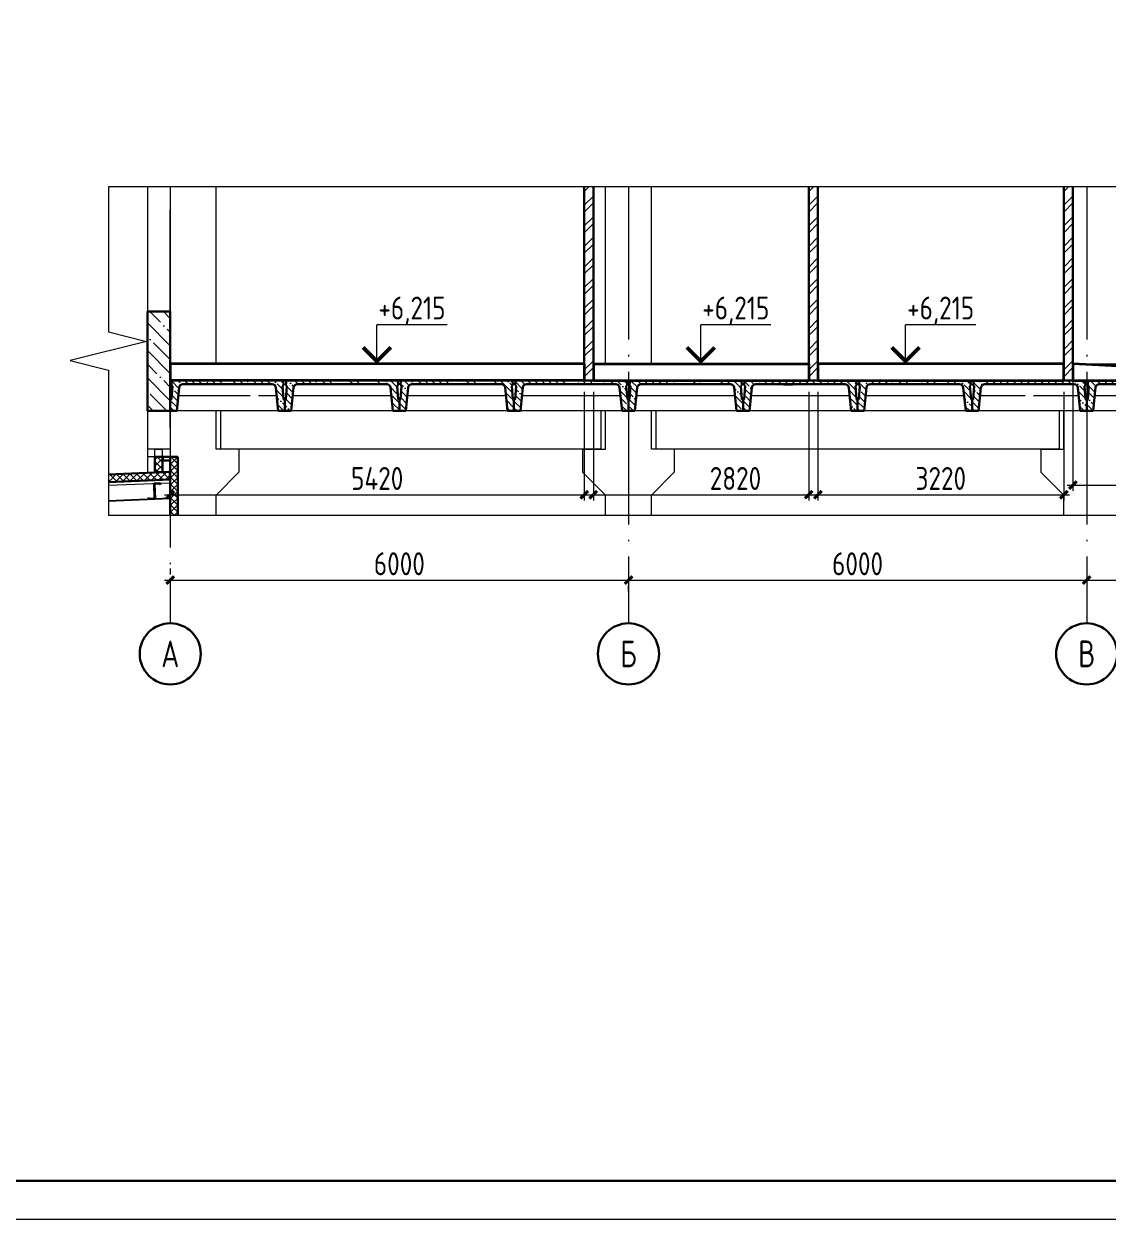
# Model space of a CAD drawing. Extents: x -965262 to 1142518, y -357520 to 71675.
# Drawn here: x 580108 to 594304, y -240088 to -224443 of the extents above; entities that cross this region are included whole.
import ezdxf

# ---------------------------------------------------------------- set-up
doc = ezdxf.new("R2010")
doc.units = 0
doc.header["$LTSCALE"] = 10
doc.linetypes.add('DOTE', pattern=[2.42, 2, -0.2, 0.02, -0.2])
doc.layers.get('0').update_dxf_attribs({"linetype": 'CONTINUOUS', "lineweight": 30})
doc.layers.get('Defpoints').update_dxf_attribs({"linetype": 'CONTINUOUS'})
doc.layers.add('DOTE', color=7, linetype='DOTE', lineweight=9)
doc.layers.add('полы', color=3, linetype='CONTINUOUS', lineweight=35)
doc.styles.add('GOST 2.304', font='isocpeur.ttf', dxfattribs={"width": 0.75, "height": 250})
doc.styles.add('ГОСТ 2м', font='isocpeur.ttf', dxfattribs={"width": 0.8, "height": 250})
doc.dimstyles.new('ГОСТ 2м', dxfattribs={"dimtxt": 250, "dimasz": 100, "dimexe": 75, "dimexo": 150, "dimgap": 62.5, "dimtad": 1, "dimdec": 0, "dimtxsty": 'ГОСТ 2м', "dimblk": 'ARCHTICK', "dimcen": 150, "dimdle": 75, "dimclrd": 256, "dimclre": 256, "dimclrt": 256, "dimadec": 0, "dimazin": 0, "dimtfac": 1, "dimtdec": 0, "dimtmove": 0, "dimatfit": 3, "dimldrblk": 'OBLIQUE', "dimfxl": 1, "dimlwd": 15, "dimlwe": 15, "dimarcsym": 0})
pattern_1 = [(45, (568337.42, -398177.46), (-44.90128, 44.90128), []), (135, (568337.42, -398177.46), (-44.90128, -44.90128), [])]

# ---------------------------------------------------------------- blocks, each defined once
blk = doc.blocks.new('y')
at = {"lineweight": 15}
h = blk.add_hatch(dxfattribs=at)
h.set_pattern_fill('ANSI35', color=256, scale=20, angle=90, style=0)
h.set_pattern_definition([(135, (-71939.62, 175751.51), (-89.80256, -89.80256), []), (135, (-71939.62, 175841.31), (-89.80256, -89.80256), [158.75, -31.75, 0, -31.75])])
edge = h.paths.add_edge_path()
edge.add_ellipse((16946, 173768), major_axis=(35.4, 35.4), ratio=1, start_angle=45, end_angle=129.2894)
edge.add_line((16896, 173773), (16866, 173468))
edge.add_line((16866, 173468), (16781, 173468))
edge.add_line((16781, 173468), (16781, 173608))
edge.add_line((16781, 173608), (16796, 173623))
edge.add_line((16796, 173623), (16809, 173793))
edge.add_line((16809, 173793), (16796, 173808))
edge.add_line((16796, 173808), (16801, 173868))
edge.add_line((16801, 173868), (18261, 173868))
edge.add_line((18261, 173868), (18265, 173808))
edge.add_line((18265, 173808), (18252, 173793))
edge.add_line((18252, 173793), (18266, 173623))
edge.add_line((18266, 173623), (18281, 173608))
edge.add_line((18281, 173608), (18281, 173468))
edge.add_line((18281, 173468), (18196, 173468))
edge.add_line((18196, 173468), (18165, 173773))
edge.add_ellipse((18115, 173768), major_axis=(-35.4, 35.4), ratio=1, start_angle=230.7106, end_angle=315)
edge.add_line((18115, 173818), (16946, 173818))
h.paths.add_polyline_path([(17611, 173818), (17451, 173818), (17451, 173868), (17611, 173868)], flags=17)
h.paths.add_polyline_path([(17961, 173818), (17801, 173818), (17801, 173868), (17961, 173868)], flags=17)
for p, q in [((16801, 173868), (16796, 173808)), ((18261, 173868), (16801, 173868)), ((18115, 173818), (16946, 173818)), ((18261, 173868), (18265, 173808)), ((16809, 173793), (16796, 173808)), ((16809, 173793), (16796, 173623)), ((16896, 173773), (16866, 173468)), ((18165, 173773), (18196, 173468)), ((18252, 173793), (18265, 173808)), ((18252, 173793), (18266, 173623)), ((16781, 173608), (16796, 173623)), ((16781, 173608), (16781, 173468)), ((18281, 173608), (18266, 173623)), ((18281, 173608), (18281, 173468)), ((18281, 173608), (18281, 173468)), ((16781, 173468), (16866, 173468)), ((18281, 173468), (18196, 173468))]:
    blk.add_line(p, q)
for p, q in [((18176, 173668), (16886, 173668)), ((18196, 173468), (16866, 173468))]:
    blk.add_line(p, q, dxfattribs=at)
for centre, start, end in [((16946, 173768), 90, 174.2894), ((18115, 173768), 5.7106, 90)]:
    blk.add_arc(centre, 50, start, end)
blk = doc.blocks.new('_ArchTick')
at = {"color": 0, "linetype": 'ByBlock', "lineweight": 0, "const_width": 0.4}
blk.add_lwpolyline([(-0.5, -0.5), (0.5, 0.5)], dxfattribs=at)
blk = doc.blocks.new('*D2151')
at = {"lineweight": 15, "ltscale": 100, "transparency": 16777216}
for p, q in [((594024, -231573), (594024, -231648)), ((600024, -231573), (600024, -231648)), ((593949, -231723), (600099, -231723))]:
    blk.add_line(p, q, dxfattribs=at)
at = {"layer": 'Defpoints', "color": 0, "lineweight": 15, "ltscale": 100, "transparency": 16777216}
for p in [(594024, -231723), (600024, -231723), (600024, -231723)]:
    blk.add_point(p, dxfattribs=at)
at = {"lineweight": 15, "ltscale": 100, "transparency": 16777216, "xscale": 100, "yscale": 100, "zscale": 100, "rotation": 180}
blk.add_blockref('_ArchTick', (594024, -231723), dxfattribs=at)
at = {"lineweight": 15, "ltscale": 100, "transparency": 16777216, "xscale": 100, "yscale": 100, "zscale": 100}
blk.add_blockref('_ArchTick', (600024, -231723), dxfattribs=at)
at = {"lineweight": 15, "ltscale": 100, "transparency": 16777216, "insert": (597024, -231510), "char_height": 250, "attachment_point": 5, "style": 'ГОСТ 2м'}
blk.add_mtext('{\\H1.2x;6000}', dxfattribs=at)
blk = doc.blocks.new('_Oblique')
at = {"color": 0, "linetype": 'ByBlock', "lineweight": -2}
blk.add_line((-0.5, -0.5), (0.5, 0.5), dxfattribs=at)
blk = doc.blocks.new('*D2152')
at = {"lineweight": 15, "ltscale": 100, "transparency": 16777216}
for p, q in [((594024, -231573), (594024, -231648)), ((587949, -231723), (594099, -231723)), ((588024, -231873), (588024, -231798))]:
    blk.add_line(p, q, dxfattribs=at)
at = {"layer": 'Defpoints', "color": 0, "lineweight": 15, "ltscale": 100, "transparency": 16777216}
for p in [(588024, -231723), (594024, -231723), (594024, -231723)]:
    blk.add_point(p, dxfattribs=at)
at = {"lineweight": 15, "ltscale": 100, "transparency": 16777216, "xscale": 100, "yscale": 100, "zscale": 100, "rotation": 180}
blk.add_blockref('_ArchTick', (588024, -231723), dxfattribs=at)
at = {"lineweight": 15, "ltscale": 100, "transparency": 16777216, "xscale": 100, "yscale": 100, "zscale": 100}
blk.add_blockref('_ArchTick', (594024, -231723), dxfattribs=at)
at = {"lineweight": 15, "ltscale": 100, "transparency": 16777216, "insert": (591024, -231510), "char_height": 250, "attachment_point": 5, "style": 'ГОСТ 2м'}
blk.add_mtext('{\\H1.2x;6000}', dxfattribs=at)
blk = doc.blocks.new('*D2153')
at = {"lineweight": 15, "ltscale": 100, "transparency": 16777216}
for p, q in [((582024, -231573), (582024, -231648)), ((588024, -231573), (588024, -231648)), ((581949, -231723), (588099, -231723))]:
    blk.add_line(p, q, dxfattribs=at)
at = {"layer": 'Defpoints', "color": 0, "lineweight": 15, "ltscale": 100, "transparency": 16777216}
for p in [(582024, -231723), (588024, -231723), (588024, -231723)]:
    blk.add_point(p, dxfattribs=at)
at = {"lineweight": 15, "ltscale": 100, "transparency": 16777216, "xscale": 100, "yscale": 100, "zscale": 100, "rotation": 180}
blk.add_blockref('_ArchTick', (582024, -231723), dxfattribs=at)
at = {"lineweight": 15, "ltscale": 100, "transparency": 16777216, "xscale": 100, "yscale": 100, "zscale": 100}
blk.add_blockref('_ArchTick', (588024, -231723), dxfattribs=at)
at = {"lineweight": 15, "ltscale": 100, "transparency": 16777216, "insert": (585024, -231510), "char_height": 250, "attachment_point": 5, "style": 'ГОСТ 2м'}
blk.add_mtext('{\\H1.2x;6000}', dxfattribs=at)
blk = doc.blocks.new('*D2154')
at = {"lineweight": 15, "transparency": 16777216}
for p, q in [((587564, -229260), (587564, -230681)), ((590384, -229260), (590384, -230681)), ((587489, -230606), (590459, -230606))]:
    blk.add_line(p, q, dxfattribs=at)
at = {"layer": 'Defpoints', "color": 0, "lineweight": 15, "transparency": 16777216}
for p in [(587564, -229110), (590384, -229110), (590384, -230606)]:
    blk.add_point(p, dxfattribs=at)
at = {"lineweight": 15, "transparency": 16777216, "xscale": 100, "yscale": 100, "zscale": 100, "rotation": 180}
blk.add_blockref('_ArchTick', (587564, -230606), dxfattribs=at)
at = {"lineweight": 15, "transparency": 16777216, "xscale": 100, "yscale": 100, "zscale": 100}
blk.add_blockref('_ArchTick', (590384, -230606), dxfattribs=at)
at = {"lineweight": 15, "transparency": 16777216, "insert": (589425, -230393), "char_height": 250, "attachment_point": 5, "style": 'ГОСТ 2м'}
blk.add_mtext('{\\H1.2x;2820}', dxfattribs=at)
blk = doc.blocks.new('*D2169')
at = {"lineweight": 15, "transparency": 16777216}
for p, q in [((582024, -229260), (582024, -230681)), ((587444, -229260), (587444, -230681)), ((581949, -230606), (587519, -230606))]:
    blk.add_line(p, q, dxfattribs=at)
at = {"layer": 'Defpoints', "color": 0, "lineweight": 15, "transparency": 16777216}
for p in [(582024, -229110), (587444, -229110), (587444, -230606)]:
    blk.add_point(p, dxfattribs=at)
at = {"lineweight": 15, "transparency": 16777216, "xscale": 100, "yscale": 100, "zscale": 100, "rotation": 180}
blk.add_blockref('_ArchTick', (582024, -230606), dxfattribs=at)
at = {"lineweight": 15, "transparency": 16777216, "xscale": 100, "yscale": 100, "zscale": 100}
blk.add_blockref('_ArchTick', (587444, -230606), dxfattribs=at)
at = {"lineweight": 15, "transparency": 16777216, "insert": (584734, -230393), "char_height": 250, "attachment_point": 5, "style": 'ГОСТ 2м'}
blk.add_mtext('{\\H1.2x;5420}', dxfattribs=at)
blk = doc.blocks.new('*D2170')
at = {"lineweight": 15, "transparency": 16777216}
for p, q in [((590504, -229260), (590504, -230681)), ((593724, -229260), (593724, -230681)), ((590429, -230606), (593799, -230606))]:
    blk.add_line(p, q, dxfattribs=at)
at = {"layer": 'Defpoints', "color": 0, "lineweight": 15, "transparency": 16777216}
for p in [(590504, -229110), (593724, -229110), (593724, -230606)]:
    blk.add_point(p, dxfattribs=at)
at = {"lineweight": 15, "transparency": 16777216, "xscale": 100, "yscale": 100, "zscale": 100, "rotation": 180}
blk.add_blockref('_ArchTick', (590504, -230606), dxfattribs=at)
at = {"lineweight": 15, "transparency": 16777216, "xscale": 100, "yscale": 100, "zscale": 100}
blk.add_blockref('_ArchTick', (593724, -230606), dxfattribs=at)
at = {"lineweight": 15, "transparency": 16777216, "insert": (592114, -230393), "char_height": 250, "attachment_point": 5, "style": 'ГОСТ 2м'}
blk.add_mtext('{\\H1.2x;3220}', dxfattribs=at)
blk = doc.blocks.new('*D2174')
at = {"lineweight": 15, "transparency": 16777216}
for p, q in [((593844, -228980), (593844, -230556)), ((595702, -229135), (595702, -230556)), ((593769, -230481), (595777, -230481))]:
    blk.add_line(p, q, dxfattribs=at)
at = {"layer": 'Defpoints', "color": 0, "lineweight": 15, "transparency": 16777216}
for p in [(593844, -228830), (595702, -228985), (595702, -230481)]:
    blk.add_point(p, dxfattribs=at)
at = {"lineweight": 15, "transparency": 16777216, "xscale": 100, "yscale": 100, "zscale": 100, "rotation": 180}
blk.add_blockref('_ArchTick', (593844, -230481), dxfattribs=at)
at = {"lineweight": 15, "transparency": 16777216, "xscale": 100, "yscale": 100, "zscale": 100}
blk.add_blockref('_ArchTick', (595702, -230481), dxfattribs=at)
at = {"lineweight": 15, "transparency": 16777216, "insert": (595144, -230268), "char_height": 250, "attachment_point": 5, "style": 'ГОСТ 2м'}
blk.add_mtext('{\\H1.2x;1857}', dxfattribs=at)

msp = doc.modelspace()

# ---------------------------------------------------------------- hatches: boundary and pattern name
at = {"lineweight": 15}
h = msp.add_hatch(dxfattribs=at)
h.set_pattern_fill('ANSI32', color=256, scale=20)
h.set_pattern_definition([(45, (520527.67, -222609.96), (-134.70384, 134.70384), []), (45, (520617.48, -222609.96), (-134.70384, 134.70384), [])])
h.paths.add_polyline_path([(587564, -226575.7), (587444, -226575.7), (587444, -229109.7), (587564, -229109.7)])
h = msp.add_hatch(dxfattribs=at)
h.set_pattern_fill('ANSI32', color=256, scale=20)
h.set_pattern_definition([(45, (523467.67, -222609.96), (-134.70384, 134.70384), []), (45, (523557.48, -222609.96), (-134.70384, 134.70384), [])])
h.paths.add_polyline_path([(590504, -226575.7), (590384, -226575.7), (590384, -229109.7), (590504, -229109.7)])
h = msp.add_hatch(dxfattribs=at)
h.set_pattern_fill('ANSI32', color=256, scale=20)
h.set_pattern_definition([(45, (526807.67, -222609.96), (-134.70384, 134.70384), []), (45, (526897.48, -222609.96), (-134.70384, 134.70384), [])])
h.paths.add_polyline_path([(593844, -226575.7), (593724, -226575.7), (593724, -229109.7), (593844, -229109.7)])
h = msp.add_hatch(dxfattribs=at)
h.set_pattern_fill('ANSI35', color=256, scale=40, angle=90)
h.set_pattern_definition([(135, (493303.75, -227225.95), (-179.6051, -179.6051), []), (135, (493303.75, -227046.35), (-179.6051, -179.6051), [317.5, -63.5, 0, -63.5])])
h.paths.add_polyline_path([(581724, -229509.7), (582024, -229509.7), (582024, -229369.7), (582024, -228209.7), (581724, -228209.7)])
h = msp.add_hatch(dxfattribs=at)
h.set_pattern_fill('ANSI35', color=256, scale=20, angle=90, style=0)
h.set_pattern_definition([(135, (583133.03, -229133.46), (-89.803, -89.803), []), (135, (583133.03, -229043.66), (-89.803, -89.803), [158.75, -31.75, 0, -31.75])])
h.paths.add_polyline_path([(583204, -229109.7), (583044, -229109.7), (583044, -229159.7), (583204, -229159.7)], flags=16)
edge = h.paths.add_edge_path()
edge.add_ellipse((582189.3, -229209.7), major_axis=(35.4, 35.4), ratio=1, start_angle=45, end_angle=129.28941)
edge.add_line((582139.5, -229204.7), (582109, -229509.7))
edge.add_line((582109, -229509.7), (582024, -229509.7))
edge.add_line((582024, -229509.7), (582024, -229369.7))
edge.add_line((582024, -229369.7), (582039.2, -229354.7))
edge.add_line((582039.2, -229354.7), (582052.3, -229184.7))
edge.add_line((582052.3, -229184.7), (582039.4, -229169.7))
edge.add_line((582039.4, -229169.7), (582044, -229109.7))
edge.add_line((582044, -229109.7), (583504, -229109.7))
edge.add_line((583504, -229109.7), (583508.7, -229169.7))
edge.add_line((583508.7, -229169.7), (583495.8, -229184.7))
edge.add_line((583495.8, -229184.7), (583508.9, -229354.7))
edge.add_line((583508.9, -229354.7), (583524, -229369.7))
edge.add_line((583524, -229369.7), (583524, -229509.7))
edge.add_line((583524, -229509.7), (583439, -229509.7))
edge.add_line((583439, -229509.7), (583408.5, -229204.7))
edge.add_ellipse((583358.8, -229209.7), major_axis=(-35.4, 35.4), ratio=1, start_angle=230.71059, end_angle=315)
edge.add_line((583358.8, -229159.7), (582189.3, -229159.7))
h.paths.add_polyline_path([(582854, -229159.7), (582694, -229159.7), (582694, -229109.7), (582854, -229109.7)], flags=17)
h.paths.add_polyline_path([(583204, -229159.7), (583044, -229159.7), (583044, -229109.7), (583204, -229109.7)], flags=17)
at = {"lineweight": 0}
h = msp.add_hatch(dxfattribs=at)
h.set_pattern_fill('ANSI35', color=256, scale=20, angle=90, style=0)
h.set_pattern_definition([(135, (572743.37, -402977.46), (-89.80256, -89.80256), []), (135, (572743.37, -402887.66), (-89.80256, -89.80256), [158.75, -31.75, 0, -31.75])])
edge = h.paths.add_edge_path()
edge.add_ellipse((589689.3, -229209.7), major_axis=(35.4, 35.4), ratio=1, start_angle=45, end_angle=129.28941)
edge.add_line((589639.5, -229204.7), (589609, -229509.7))
edge.add_line((589609, -229509.7), (589524, -229509.7))
edge.add_line((589524, -229509.7), (589524, -229369.7))
edge.add_line((589524, -229369.7), (589539.2, -229354.7))
edge.add_line((589539.2, -229354.7), (589552.3, -229184.7))
edge.add_line((589552.3, -229184.7), (589539.4, -229169.7))
edge.add_line((589539.4, -229169.7), (589544, -229109.7))
edge.add_line((589544, -229109.7), (591004, -229109.7))
edge.add_line((591004, -229109.7), (591008.7, -229169.7))
edge.add_line((591008.7, -229169.7), (590995.8, -229184.7))
edge.add_line((590995.8, -229184.7), (591008.9, -229354.7))
edge.add_line((591008.9, -229354.7), (591024, -229369.7))
edge.add_line((591024, -229369.7), (591024, -229509.7))
edge.add_line((591024, -229509.7), (590939, -229509.7))
edge.add_line((590939, -229509.7), (590908.5, -229204.7))
edge.add_ellipse((590858.8, -229209.7), major_axis=(-35.4, 35.4), ratio=1, start_angle=230.71059, end_angle=315)
edge.add_line((590858.8, -229159.7), (589689.3, -229159.7))
at = {"lineweight": 15}
h = msp.add_hatch(dxfattribs=at)
h.set_pattern_fill('ANSI35', color=256, scale=20, angle=90, style=0)
h.set_pattern_definition([(135, (484303.75, -227225.95), (-89.80256, -89.80256), []), (135, (484303.75, -227136.15), (-89.80256, -89.80256), [158.75, -31.75, 0, -31.75])])
edge = h.paths.add_edge_path()
edge.add_ellipse((592689.3, -229209.7), major_axis=(35.4, 35.4), ratio=1, start_angle=45, end_angle=129.28941)
edge.add_line((592639.5, -229204.7), (592609, -229509.7))
edge.add_line((592609, -229509.7), (592524, -229509.7))
edge.add_line((592524, -229509.7), (592524, -229369.7))
edge.add_line((592524, -229369.7), (592539.2, -229354.7))
edge.add_line((592539.2, -229354.7), (592552.3, -229184.7))
edge.add_line((592552.3, -229184.7), (592539.4, -229169.7))
edge.add_line((592539.4, -229169.7), (592544, -229109.7))
edge.add_line((592544, -229109.7), (594004, -229109.7))
edge.add_line((594004, -229109.7), (594008.7, -229169.7))
edge.add_line((594008.7, -229169.7), (593995.8, -229184.7))
edge.add_line((593995.8, -229184.7), (594008.9, -229354.7))
edge.add_line((594008.9, -229354.7), (594024, -229369.7))
edge.add_line((594024, -229369.7), (594024, -229509.7))
edge.add_line((594024, -229509.7), (593939, -229509.7))
edge.add_line((593939, -229509.7), (593908.5, -229204.7))
edge.add_ellipse((593858.8, -229209.7), major_axis=(-35.4, 35.4), ratio=1, start_angle=230.71059, end_angle=315)
edge.add_line((593858.8, -229159.7), (592689.3, -229159.7))
h.paths.add_polyline_path([(593194, -229159.7), (593194, -229159.7), (593194, -229109.7), (593194, -229109.7)], flags=17)
h = msp.add_hatch(dxfattribs=at)
h.set_pattern_fill('ANSI37', color=256, scale=20)
h.set_pattern_definition(pattern_1)
h.paths.add_polyline_path([(581824, -230312.2), (581924, -230312.2), (581924, -230109.7), (581824, -230109.7)])
h = msp.add_hatch(dxfattribs=at)
h.set_pattern_fill('ANSI37', color=256, scale=20)
h.set_pattern_definition(pattern_1)
h.paths.add_polyline_path([(582124, -230875.7), (582024, -230875.7), (582024, -230109.7), (582124, -230109.7)])
h = msp.add_hatch(dxfattribs=at)
h.set_pattern_fill('ANSI37', color=256, scale=20)
h.set_pattern_definition([(45, (565243.37, -398177.46), (-44.90128, 44.90128), []), (135, (565243.37, -398177.46), (-44.90128, -44.90128), [])])
h.paths.add_polyline_path([(582022.4, -230408.2), (582018.3, -230308.3), (581214, -230341.6), (581214, -230441.7)])

# ---------------------------------------------------------------- linework, layer by layer
at = {"color": 5, "lineweight": 15, "ltscale": 10, "extrusion": (1, 0, 0)}
for p, q in [((581214, -226575.7, 9801.8), (581214, -228475.7, 9801.8)), ((581214, -228975.7, 9801.8), (581214, -230875.7, 9801.8))]:
    msp.add_line(p, q, dxfattribs=at)
at = {"color": 5, "lineweight": 15, "ltscale": 10, "extrusion": (-1.83697e-16, -1, 0)}
for p, q in [((599874, -226575.7, 9801.8), (581214, -226575.7, 9801.8)), ((599874, -230875.7, 9801.8), (581214, -230875.7, 9801.8))]:
    msp.add_line(p, q, dxfattribs=at)
at = {"lineweight": 15}
for p, q in [((581724, -226575.7, 9801.8), (581724, -228209.7, 9801.8)), ((582024, -226575.7, 9801.8), (582024, -228209.7, 9801.8)), ((582624, -228894.7, 9801.8), (582624, -226575.7, 9801.8)), ((587724, -228894.7, 9801.8), (587724, -226575.7, 9801.8)), ((588324, -228894.7, 9801.8), (588324, -226575.7, 9801.8)), ((593724, -228894.7, 9801.8), (593724, -226575.7, 9801.8)), ((582024, -229727.7, 9801.8), (582024, -226875.7, 9801.8)), ((584730.5, -228894.7, 9801.8), (584730.5, -228381.6, 9801.8)), ((588970.5, -228894.7, 9801.8), (588970.5, -228381.6, 9801.8)), ((591653.1, -228894.7, 9801.8), (591653.1, -228381.6, 9801.8)), ((590054, -229159.7, 9801.8), (590054, -229168.7, 9801.8)), ((590054, -229168.7, 9801.8), (590174, -229168.7, 9801.8)), ((590174, -229159.7, 9801.8), (590174, -229168.7, 9801.8)), ((583069, -229309.7, 9801.8), (582129, -229309.7, 9801.8)), ((583419, -229309.7, 9801.8), (583179, -229309.7, 9801.8)), ((593219, -229309.7, 9801.8), (592629, -229309.7, 9801.8)), ((593919, -229309.7, 9801.8), (593329, -229309.7, 9801.8)), ((581724, -229509.7, 9801.8), (581724, -230109.7, 9801.8)), ((582024, -229509.7, 9801.8), (582024, -230009.7, 9801.8)), ((583439, -229509.7, 9801.8), (582109, -229509.7, 9801.8)), ((582624, -230009.7, 9801.8), (582624, -229509.7, 9801.8)), ((587664, -229509.7, 9801.8), (582684, -229509.7, 9801.8)), ((582684, -229509.7, 9801.8), (582684, -229709.7, 9801.8)), ((587664, -229509.7, 9801.8), (587664, -229709.7, 9801.8)), ((587724, -230009.7, 9801.8), (587724, -229509.7, 9801.8)), ((588324, -230009.7, 9801.8), (588324, -229509.7, 9801.8)), ((590064, -229509.7, 9801.8), (588384, -229509.7, 9801.8)), ((588384, -229509.7, 9801.8), (588384, -229709.7, 9801.8)), ((593939, -229509.7, 9801.8), (592609, -229509.7, 9801.8)), ((593664, -229509.7, 9801.8), (593664, -229709.7, 9801.8)), ((593724, -230009.7, 9801.8), (593724, -229509.7, 9801.8)), ((582684, -229709.7, 9801.8), (582684, -230009.7, 9801.8)), ((587664, -229709.7, 9801.8), (587664, -230009.7, 9801.8)), ((588384, -229709.7, 9801.8), (588384, -230009.7, 9801.8)), ((593664, -229709.7, 9801.8), (593664, -230009.7, 9801.8)), ((582024, -230009.7, 9801.8), (581724, -230009.7, 9801.8)), ((581824, -230109.7, 9801.8), (581724, -230109.7, 9801.8)), ((581724, -230109.7, 9801.8), (581724, -230320.5, 9801.8)), ((581824, -230009.7, 9801.8), (581924, -230009.7, 9801.8)), ((581824, -230109.7, 9801.8), (581824, -230009.7, 9801.8)), ((581924, -230109.7, 9801.8), (581924, -230009.7, 9801.8)), ((582924, -230009.7, 9801.8), (582624, -230009.7, 9801.8)), ((587664, -230009.7, 9801.8), (582684, -230009.7, 9801.8)), ((582924, -230009.7, 9801.8), (582924, -230309.7, 9801.8)), ((582924, -230009.7, 9801.8), (582924, -230294.1, 9801.8)), ((587424, -230009.7, 9801.8), (587424, -230309.7, 9801.8)), ((587424, -230009.7, 9801.8), (587424, -230294.1, 9801.8)), ((587424, -230009.7, 9801.8), (587724, -230009.7, 9801.8)), ((588624, -230009.7, 9801.8), (588324, -230009.7, 9801.8)), ((593664, -230009.7, 9801.8), (588384, -230009.7, 9801.8)), ((588624, -230009.7, 9801.8), (588624, -230309.7, 9801.8)), ((588624, -230009.7, 9801.8), (588624, -230294.1, 9801.8)), ((593424, -230009.7, 9801.8), (593424, -230309.7, 9801.8)), ((593424, -230009.7, 9801.8), (593424, -230294.1, 9801.8)), ((593424, -230009.7, 9801.8), (593724, -230009.7, 9801.8)), ((581214, -230481.7, 9801.8), (582024, -230448.2, 9801.8)), ((582022.4, -230408.2, 9801.8), (582024, -230448.2, 9801.8)), ((582624, -230609.7, 9801.8), (582924, -230309.7, 9801.8)), ((587724, -230609.7, 9801.8), (587424, -230309.7, 9801.8)), ((588324, -230609.7, 9801.8), (588624, -230309.7, 9801.8)), ((593724, -230609.7, 9801.8), (593424, -230309.7, 9801.8)), ((582024, -230651.4, 9801.8), (581214, -230684.9, 9801.8)), ((581214, -230690.9, 9801.8), (582024, -230657.4, 9801.8)), ((582624, -230875.7, 9801.8), (582624, -230609.7, 9801.8)), ((587724, -230875.7, 9801.8), (587724, -230609.7, 9801.8)), ((588324, -230875.7, 9801.8), (588324, -230609.7, 9801.8)), ((593724, -230875.7, 9801.8), (593724, -230609.7, 9801.8))]:
    msp.add_line(p, q, dxfattribs=at)
for p, q in [((587444, -229109.7, 9801.8), (587444, -226575.7, 9801.8)), ((587564, -229109.7, 9801.8), (587564, -226575.7, 9801.8)), ((590384, -229109.7, 9801.8), (590384, -226575.7, 9801.8)), ((590504, -229109.7, 9801.8), (590504, -226575.7, 9801.8)), ((593724, -229109.7, 9801.8), (593724, -226575.7, 9801.8)), ((593844, -229109.7, 9801.8), (593844, -226575.7, 9801.8)), ((581724, -229509.7, 9801.8), (581724, -228209.7, 9801.8)), ((582024, -229509.7, 9801.8), (582024, -228209.7, 9801.8)), ((582024, -229109.7, 9801.8), (595774, -229109.7, 9801.8)), ((582052.3, -229184.7, 9801.8), (582039.2, -229354.7, 9801.8)), ((582044, -229109.7, 9801.8), (582039.4, -229169.7, 9801.8)), ((582052.3, -229184.7, 9801.8), (582039.4, -229169.7, 9801.8)), ((583044, -229109.7, 9801.8), (582044, -229109.7, 9801.8)), ((583358.8, -229159.7, 9801.8), (582189.3, -229159.7, 9801.8)), ((583504, -229109.7, 9801.8), (583204, -229109.7, 9801.8)), ((583495.8, -229184.7, 9801.8), (583508.7, -229169.7, 9801.8)), ((583495.8, -229184.7, 9801.8), (583508.9, -229354.7, 9801.8)), ((583504, -229109.7, 9801.8), (583508.7, -229169.7, 9801.8)), ((589552.3, -229184.7, 9801.8), (589539.2, -229354.7, 9801.8)), ((589544, -229109.7, 9801.8), (589539.4, -229169.7, 9801.8)), ((589552.3, -229184.7, 9801.8), (589539.4, -229169.7, 9801.8)), ((591004, -229109.7, 9801.8), (589544, -229109.7, 9801.8)), ((590858.8, -229159.7, 9801.8), (589689.3, -229159.7, 9801.8)), ((590995.8, -229184.7, 9801.8), (591008.7, -229169.7, 9801.8)), ((590995.8, -229184.7, 9801.8), (591008.9, -229354.7, 9801.8)), ((591004, -229109.7, 9801.8), (591008.7, -229169.7, 9801.8)), ((592552.3, -229184.7, 9801.8), (592539.2, -229354.7, 9801.8)), ((592544, -229109.7, 9801.8), (592539.4, -229169.7, 9801.8)), ((592552.3, -229184.7, 9801.8), (592539.4, -229169.7, 9801.8)), ((593194, -229109.7, 9801.8), (592544, -229109.7, 9801.8)), ((593858.8, -229159.7, 9801.8), (592689.3, -229159.7, 9801.8)), ((594004, -229109.7, 9801.8), (593354, -229109.7, 9801.8)), ((593995.8, -229184.7, 9801.8), (594008.7, -229169.7, 9801.8)), ((593995.8, -229184.7, 9801.8), (594008.9, -229354.7, 9801.8)), ((594004, -229109.7, 9801.8), (594008.7, -229169.7, 9801.8)), ((582139.5, -229204.7, 9801.8), (582109, -229509.7, 9801.8)), ((583408.5, -229204.7, 9801.8), (583439, -229509.7, 9801.8)), ((589639.5, -229204.7, 9801.8), (589609, -229509.7, 9801.8)), ((590908.5, -229204.7, 9801.8), (590939, -229509.7, 9801.8)), ((592639.5, -229204.7, 9801.8), (592609, -229509.7, 9801.8)), ((593908.5, -229204.7, 9801.8), (593939, -229509.7, 9801.8)), ((582024, -229369.7, 9801.8), (582039.2, -229354.7, 9801.8)), ((582024, -229369.7, 9801.8), (582024, -229509.7, 9801.8)), ((583524, -229369.7, 9801.8), (583508.9, -229354.7, 9801.8)), ((583524, -229369.7, 9801.8), (583524, -229509.7, 9801.8)), ((583524, -229369.7, 9801.8), (583524, -229509.7, 9801.8)), ((589524, -229369.7, 9801.8), (589539.2, -229354.7, 9801.8)), ((589524, -229369.7, 9801.8), (589524, -229509.7, 9801.8)), ((591024, -229369.7, 9801.8), (591008.9, -229354.7, 9801.8)), ((591024, -229369.7, 9801.8), (591024, -229509.7, 9801.8)), ((591024, -229369.7, 9801.8), (591024, -229509.7, 9801.8)), ((592524, -229369.7, 9801.8), (592539.2, -229354.7, 9801.8)), ((592524, -229369.7, 9801.8), (592524, -229509.7, 9801.8)), ((594024, -229369.7, 9801.8), (594008.9, -229354.7, 9801.8)), ((594024, -229369.7, 9801.8), (594024, -229509.7, 9801.8)), ((594024, -229369.7, 9801.8), (594024, -229509.7, 9801.8)), ((581724, -229509.7, 9801.8), (582024, -229509.7, 9801.8)), ((582024, -229509.7, 9801.8), (582109, -229509.7, 9801.8)), ((583524, -229509.7, 9801.8), (583439, -229509.7, 9801.8)), ((589524, -229509.7, 9801.8), (589609, -229509.7, 9801.8)), ((591024, -229509.7, 9801.8), (590939, -229509.7, 9801.8)), ((592524, -229509.7, 9801.8), (592609, -229509.7, 9801.8)), ((594024, -229509.7, 9801.8), (593939, -229509.7, 9801.8)), ((581824, -230109.7, 9801.8), (581824, -230312.2, 9801.8)), ((581924, -230109.7, 9801.8), (581824, -230109.7, 9801.8)), ((581924, -230109.7, 9801.8), (581924, -230312.2, 9801.8)), ((581924, -230114.3, 9801.8), (581924, -230155.1, 9801.8)), ((581926.3, -230114.3, 9801.8), (581926.3, -230155.1, 9801.8)), ((582019.4, -230109.7, 9801.8), (581928.6, -230109.7, 9801.8)), ((582019.4, -230112, 9801.8), (581928.6, -230112, 9801.8)), ((582021.7, -230155.1, 9801.8), (582021.7, -230114.3, 9801.8)), ((582024, -230109.7, 9801.8), (582024, -230875.7, 9801.8)), ((582024, -230109.7, 9801.8), (582124, -230109.7, 9801.8)), ((582024, -230155.1, 9801.8), (582024, -230114.3, 9801.8)), ((582124, -230109.7, 9801.8), (582124, -230875.7, 9801.8)), ((581928.6, -230157.4, 9801.8), (582019.4, -230157.4, 9801.8)), ((581928.6, -230159.7, 9801.8), (582019.4, -230159.7, 9801.8)), ((581214, -230341.6, 9801.8), (582018.3, -230308.3, 9801.8)), ((581214, -230441.7, 9801.8), (582022.4, -230408.2, 9801.8)), ((581924, -230312.2, 9801.8), (581824, -230312.2, 9801.8)), ((582022.4, -230408.2, 9801.8), (582018.3, -230308.3, 9801.8)), ((581811.2, -230457, 9801.8), (581887.3, -230453.9, 9801.8)), ((581819.4, -230654.8, 9801.8), (581811.2, -230457, 9801.8)), ((581885.1, -230459, 9801.8), (581816.5, -230461.9, 9801.8)), ((581816.5, -230461.9, 9801.8), (581824.7, -230659.6, 9801.8)), ((581895.5, -230470.4, 9801.8), (581885.1, -230459, 9801.8)), ((581887.3, -230453.9, 9801.8), (581899.2, -230467, 9801.8)), ((581899.2, -230467, 9801.8), (581895.5, -230470.4, 9801.8)), ((581736.6, -230649.7, 9801.8), (581740.4, -230646.2, 9801.8)), ((581748.6, -230662.8, 9801.8), (581736.6, -230649.7, 9801.8)), ((581740.4, -230646.2, 9801.8), (581750.8, -230657.6, 9801.8)), ((581824.7, -230659.6, 9801.8), (581748.6, -230662.8, 9801.8)), ((581750.8, -230657.6, 9801.8), (581819.4, -230654.8, 9801.8))]:
    msp.add_line(p, q)
at = {"extrusion": (-1.83697e-16, 0, -1)}
msp.add_line((582024, -228209.7, 9801.8), (581724, -228209.7, 9801.8), dxfattribs=at)
at = {"lineweight": 15, "ltscale": 0.3}
for p, q in [((585648.6, -228381.6, 9801.8), (584730.5, -228381.6, 9801.8)), ((589888.6, -228381.6, 9801.8), (588970.5, -228381.6, 9801.8)), ((592571.2, -228381.6, 9801.8), (591653.1, -228381.6, 9801.8))]:
    msp.add_line(p, q, dxfattribs=at)
at = {"lineweight": 0}
for p, q in [((590919, -229309.7, 9801.8), (589629, -229309.7, 9801.8)), ((590939, -229509.7, 9801.8), (589609, -229509.7, 9801.8))]:
    msp.add_line(p, q, dxfattribs=at)
at = {"lineweight": 15, "elevation": 9801.8}
msp.add_lwpolyline([(621217.6, -180687.8), (535617.6, -180687.8), (535617.6, -240087.8), (621217.6, -240087.8)], close=True, dxfattribs=at)
at = {"elevation": 9801.8}
msp.add_lwpolyline([(620717.6, -181187.8), (537617.6, -181187.8), (537617.6, -239587.8), (620717.6, -239587.8)], close=True, dxfattribs=at)
at = {"color": 5, "lineweight": 15, "ltscale": 10, "elevation": 9801.8}
for points in [[(581214, -228475.7), (581714, -228600.7)], [(581714, -228600.7), (580714, -228850.7)], [(580714, -228850.7), (581214, -228975.7)]]:
    msp.add_lwpolyline(points, dxfattribs=at)
at = {"lineweight": 15, "const_width": 50, "elevation": 9801.8}
for points in [[(584548.2, -228677), (584730.5, -228859.3), (584912.8, -228677)], [(588788.2, -228677), (588970.5, -228859.3), (589152.8, -228677)], [(591470.8, -228677), (591653.1, -228859.3), (591835.4, -228677)]]:
    msp.add_lwpolyline(points, dxfattribs=at)
for centre, radius, start, end in [((582189.3, -229209.7, 9801.8), 50, 90, 174.28941), ((583358.8, -229209.7, 9801.8), 50, 5.71059, 90), ((589689.3, -229209.7, 9801.8), 50, 90, 174.28941), ((590858.8, -229209.7, 9801.8), 50, 5.71059, 90), ((592689.3, -229209.7, 9801.8), 50, 90, 174.28941), ((593858.8, -229209.7, 9801.8), 50, 5.71059, 90), ((581928.6, -230114.3, 9801.8), 4.6, 90, 180), ((581928.6, -230114.3, 9801.8), 2.3, 90, 180), ((582019.4, -230114.3, 9801.8), 4.6, 0, 90), ((582019.4, -230114.3, 9801.8), 2.3, 0, 90), ((581928.6, -230155.1, 9801.8), 4.6, 180, 270), ((581928.6, -230155.1, 9801.8), 2.3, 180, 270), ((582019.4, -230155.1, 9801.8), 2.3, 270, 0), ((582019.4, -230155.1, 9801.8), 4.6, 270, 0)]:
    msp.add_arc(centre, radius, start, end)
at = {"layer": 'DOTE', "ltscale": 100}
for p, q in [((588024, -226575.7, 9801.8), (588024, -232289, 9801.8)), ((594024, -226575.7, 9801.8), (594024, -232289, 9801.8)), ((582024, -226875.7, 9801.8), (582024, -232289, 9801.8))]:
    msp.add_line(p, q, dxfattribs=at)
at = {"layer": 'DOTE', "linetype": 'Continuous', "lineweight": 30}
for centre in [(582024, -232689, 9801.8), (588024, -232689, 9801.8), (594024, -232689, 9801.8)]:
    msp.add_circle(centre, 400, dxfattribs=at)
at = {"layer": 'полы'}
for p, q in [((582024, -228894.7, 9801.8), (582024, -229109.7, 9801.8)), ((587444, -228894.7, 9801.8), (582024, -228894.7, 9801.8)), ((587444, -228894.7, 9801.8), (587444, -229109.7, 9801.8)), ((587564, -228894.7, 9801.8), (590384, -228894.7, 9801.8)), ((587564, -228894.7, 9801.8), (587564, -229109.7, 9801.8)), ((590384, -228894.7, 9801.8), (590384, -229109.7, 9801.8)), ((595701.5, -228984.7, 9801.8), (593844, -228894.7, 9801.8)), ((593844, -228894.7, 9801.8), (593844, -229109.7, 9801.8)), ((587444, -229109.7, 9801.8), (582024, -229109.7, 9801.8)), ((587564, -229109.7, 9801.8), (590384, -229109.7, 9801.8)), ((593844, -229109.7, 9801.8), (595774, -229109.7, 9801.8))]:
    msp.add_line(p, q, dxfattribs=at)
at = {"layer": 'полы', "lineweight": 15}
msp.add_line((593844, -228894.7, 9801.8), (599724, -228894.7, 9801.8), dxfattribs=at)
at = {"layer": 'полы', "elevation": 9801.8}
msp.add_lwpolyline([(590504, -229109.7), (593724, -229109.7), (593724, -228894.7), (590504, -228894.7)], close=True, dxfattribs=at)

# ---------------------------------------------------------------- block references
at = {"lineweight": 15}
for p in [(566743.4, -402977.5, 9801.8), (568243.4, -402977.5, 9801.8), (569743.4, -402977.5, 9801.8), (571243.4, -402977.5, 9801.8), (574243.4, -402977.5, 9801.8), (577243.4, -402977.5, 9801.8)]:
    msp.add_blockref('y', p, dxfattribs=at)

# ---------------------------------------------------------------- texts
at = {"char_height": 300, "width": 1200, "attachment_point": 5, "style": 'GOST 2.304'}
for insert in [(585189, -228196.9, 9801.8), (589429, -228196.9, 9801.8), (592111.7, -228196.9, 9801.8)]:
    msp.add_mtext('{\\W0.8;+6,215}', dxfattribs=dict(at, insert=insert))
at = {"layer": 'DOTE', "linetype": 'Continuous', "lineweight": 30, "ltscale": 100, "char_height": 350, "width": 800, "attachment_point": 5, "style": 'GOST 2.304'}
for s, insert in [('A', (582024, -232689, 9801.8)), ('Б', (588024, -232689, 9801.8)), ('В', (594024, -232689, 9801.8))]:
    msp.add_mtext(s, dxfattribs=dict(at, insert=insert))

# ---------------------------------------------------------------- dimensions: what is measured, and where the dimension line sits
at = {"lineweight": 15}
for base, p1, p2, text, picture, middle in [((595701.5, -230480.6, 9801.8), (593844, -228829.7, 9801.8), (595701.5, -228984.7, 9801.8), '{\\H1.2x;1857}', '*D2174', (595143.6, -230480.6, 9801.8)), ((590384, -230605.6, 9801.8), (587564, -229109.7, 9801.8), (590384, -229109.7, 9801.8), '{\\H1.2x;<>}', '*D2154', (589425.1, -230605.6, 9801.8))]:
    dim = msp.add_linear_dim(base=base, p1=p1, p2=p2, text=text, dimstyle='ГОСТ 2м', dxfattribs=at)
    dim.commit()
    dim.dimension.update_dxf_attribs({"geometry": picture, "text_midpoint": middle, "dimtype": 160})
for base, p1, p2, picture, middle in [((587444, -230605.6, 9801.8), (582024, -229109.7, 9801.8), (587444, -229109.7, 9801.8), '*D2169', (584734, -230393.1, 9801.8)), ((593724, -230605.6, 9801.8), (590504, -229109.7, 9801.8), (593724, -229109.7, 9801.8), '*D2170', (592114, -230393.1, 9801.8))]:
    dim = msp.add_linear_dim(base=base, p1=p1, p2=p2, text='{\\H1.2x;<>}', dimstyle='ГОСТ 2м', dxfattribs=at)
    dim.commit()
    dim.dimension.update_dxf_attribs({"geometry": picture, "text_midpoint": middle})
at = {"lineweight": 15, "ltscale": 100}
for base, p1, p2, picture, middle in [((588024, -231722.5, 9801.8), (582024, -231722.5, 9801.8), (588024, -231722.5, 9801.8), '*D2153', (585024, -231510, 9801.8)), ((594024, -231722.5, 9801.8), (588024, -231722.5, 9801.8), (594024, -231722.5, 9801.8), '*D2152', (591024, -231510, 9801.8)), ((600024, -231722.5, 9801.8), (594024, -231722.5, 9801.8), (600024, -231722.5, 9801.8), '*D2151', (597024, -231510, 9801.8))]:
    dim = msp.add_linear_dim(base=base, p1=p1, p2=p2, text='{\\H1.2x;<>}', dimstyle='ГОСТ 2м', dxfattribs=at)
    dim.commit()
    dim.dimension.update_dxf_attribs({"geometry": picture, "text_midpoint": middle})

doc.saveas('drawing.dxf')
